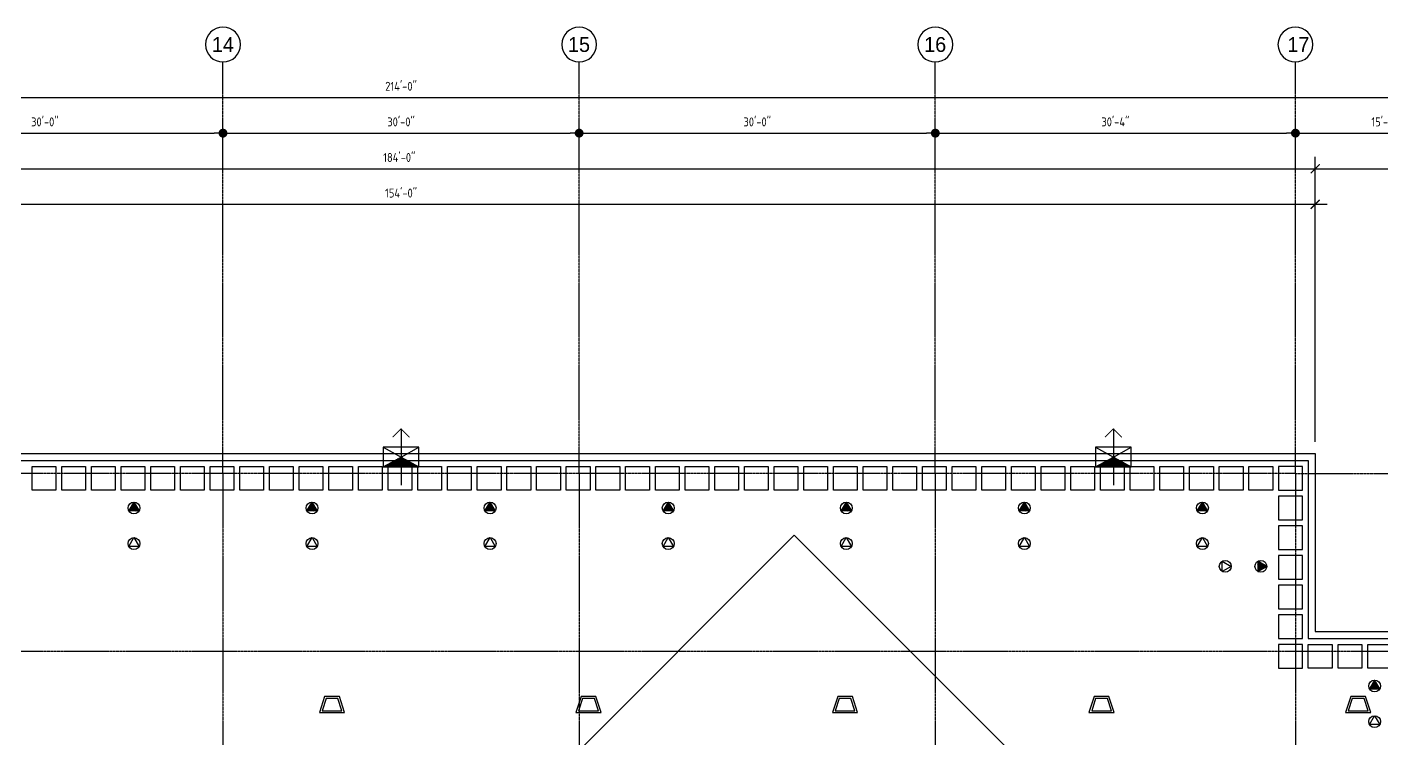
# Model space of a CAD drawing. Header units: inches. Extents: x 2704 to 6134, y 5265 to 7121.
# Drawn here: x 4041 to 5410, y 6402 to 7121 of the extents above; entities that cross this region are included whole.
import ezdxf
from ezdxf.enums import TextEntityAlignment as Align

# ---------------------------------------------------------------- set-up
doc = ezdxf.new("R2010")
doc.units = ezdxf.units.IN
doc.header["$MEASUREMENT"] = 0
doc.header["$PDMODE"] = 34
doc.header["$PDSIZE"] = -5
doc.linetypes.add('CENTER2', pattern=[1.125, 0.75, -0.125, 0.125, -0.125])
doc.layers.get('0').update_dxf_attribs({"linetype": 'CONTINUOUS'})
doc.layers.get('DEFPOINTS').update_dxf_attribs({"linetype": 'CONTINUOUS'})
for name, color, linetype in [('A_0_BLDGRD', 66, 'CENTER2'), ('A_0_COL-GRID', 40, 'CONTINUOUS'), ('A_0_DIMGRD', 9, 'CENTER2'), ('A_0_DIMTXT_8', 4, 'CONTINUOUS'), ('A_0_DIMTXT_MAIN', 4, 'CONTINUOUS'), ('A_0_DIMTXT_MINOR', 4, 'CONTINUOUS'), ('A_9_CW_COPING', 2, 'CONTINUOUS'), ('A_MS_DRAINS', 7, 'CONTINUOUS'), ('A_MS_HATCH', 6, 'CONTINUOUS'), ('A_MS_LIGHT', 3, 'CONTINUOUS'), ('A_MS_PAVERS', 1, 'CONTINUOUS'), ('A_MS_SLOPE_V', 1, 'CONTINUOUS')]:
    doc.layers.add(name, color=color, linetype=linetype)
doc.styles.add('ARCHITXT', font='architxt.shx')
doc.styles.add('AVANT', font='AVGARDN.TTF')
doc.dimstyles.new('DOT', dxfattribs={"dimscale": 96, "dimtxt": 0.09375, "dimasz": 0.09375, "dimexe": 0.125, "dimexo": 0.125, "dimgap": 0.0625, "dimtad": 1, "dimdec": 6, "dimzin": 3, "dimdsep": 46, "dimlunit": 4, "dimtxsty": 'ARCHITXT', "dimblk1": 'DOT', "dimblk2": 'DOT', "dimsah": 1, "dimcen": 0, "dimdle": 0.125, "dimse1": 1, "dimclrd": 256, "dimclre": 256, "dimclrt": 256, "dimadec": 0, "dimazin": 0, "dimtfac": 1, "dimtdec": 6, "dimtmove": 2, "dimatfit": 3, "dimldrblk": 'DOT', "dimfxl": 1, "dimfrac": 2, "dimtolj": 1, "dimtzin": 3, "dimarcsym": 0})
doc.dimstyles.new('TICK', dxfattribs={"dimscale": 96, "dimtxt": 0.09375, "dimasz": 0.09375, "dimexe": 0.125, "dimexo": 0.125, "dimgap": 0.0625, "dimtad": 1, "dimdec": 6, "dimzin": 3, "dimdsep": 46, "dimlunit": 4, "dimtxsty": 'ARCHITXT', "dimblk1": 'ARCHTICK', "dimblk2": 'ARCHTICK', "dimsah": 1, "dimcen": 0, "dimdle": 0.125, "dimclrd": 256, "dimclre": 256, "dimclrt": 256, "dimadec": 0, "dimazin": 0, "dimtfac": 1, "dimtdec": 6, "dimtmove": 2, "dimatfit": 3, "dimldrblk": 'ARCHTICK', "dimfxl": 1, "dimfrac": 2, "dimtolj": 1, "dimtzin": 3, "dimarcsym": 0})

# ---------------------------------------------------------------- blocks, each defined once
blk = doc.blocks.new('_ARCHTICK')
at = {"color": 0, "linetype": 'ByBlock', "const_width": 0.15}
blk.add_lwpolyline([(-0.5, -0.5), (0.5, 0.5)], dxfattribs=at)
blk = doc.blocks.new('*D6')
at = {"layer": 'A_0_DIMTXT_MAIN', "lineweight": -2, "transparency": 16777216}
for p, q in [((3135, 6702), (3135, 7062)), ((5703, 6702), (5703, 7062)), ((3123, 7050), (5715, 7050))]:
    blk.add_line(p, q, dxfattribs=at)
at = {"layer": 'DEFPOINTS', "color": 0, "transparency": 16777216}
for p in [(5703, 7050), (3135, 6690), (5703, 6690)]:
    blk.add_point(p, dxfattribs=at)
at = {"layer": 'A_0_DIMTXT_MAIN', "lineweight": -2, "transparency": 16777216, "xscale": 9, "yscale": 9, "zscale": 9, "rotation": 180}
blk.add_blockref('_ARCHTICK', (3135, 7050), dxfattribs=at)
at = {"layer": 'A_0_DIMTXT_MAIN', "lineweight": -2, "transparency": 16777216, "xscale": 9, "yscale": 9, "zscale": 9}
blk.add_blockref('_ARCHTICK', (5703, 7050), dxfattribs=at)
at = {"layer": 'A_0_DIMTXT_MAIN', "transparency": 16777216, "insert": (4419, 7061.4), "char_height": 9, "attachment_point": 5, "style": 'ARCHITXT'}
blk.add_mtext('\\A1;214\'-0"', dxfattribs=at)
blk = doc.blocks.new('_DOT')
at = {"color": 0, "linetype": 'ByBlock'}
blk.add_line((-0.5, 0), (-1, 0), dxfattribs=at)
at = {"color": 0, "linetype": 'ByBlock', "const_width": 0.5}
blk.add_lwpolyline([(-0.25, 0, 1), (0.25, 0, 1)], format="xyb", close=True, dxfattribs=at)
blk = doc.blocks.new('*D9')
at = {"layer": 'A_0_DIMTXT_MAIN', "lineweight": -2, "transparency": 16777216}
blk.add_line((4968, 7014), (5314, 7014), dxfattribs=at)
at = {"layer": 'DEFPOINTS', "color": 0, "transparency": 16777216}
for p in [(4959, 7014), (5323, 7014), (5323, 7014)]:
    blk.add_point(p, dxfattribs=at)
at = {"layer": 'A_0_DIMTXT_MAIN', "lineweight": -2, "transparency": 16777216, "xscale": 9, "yscale": 9, "zscale": 9, "rotation": 180}
blk.add_blockref('_DOT', (4959, 7014), dxfattribs=at)
at = {"layer": 'A_0_DIMTXT_MAIN', "lineweight": -2, "transparency": 16777216, "xscale": 9, "yscale": 9, "zscale": 9}
blk.add_blockref('_DOT', (5323, 7014), dxfattribs=at)
at = {"layer": 'A_0_DIMTXT_MAIN', "transparency": 16777216, "insert": (5141, 7025.4), "char_height": 9, "attachment_point": 5, "style": 'ARCHITXT'}
blk.add_mtext('\\A1;30\'-4"', dxfattribs=at)
blk = doc.blocks.new('*D10')
at = {"layer": 'A_0_DIMTXT_MAIN', "lineweight": -2, "transparency": 16777216}
blk.add_line((4608, 7014), (4950, 7014), dxfattribs=at)
at = {"layer": 'DEFPOINTS', "color": 0, "transparency": 16777216}
for p in [(4599, 7014), (4959, 7014), (4959, 7014)]:
    blk.add_point(p, dxfattribs=at)
at = {"layer": 'A_0_DIMTXT_MAIN', "lineweight": -2, "transparency": 16777216, "xscale": 9, "yscale": 9, "zscale": 9, "rotation": 180}
blk.add_blockref('_DOT', (4599, 7014), dxfattribs=at)
at = {"layer": 'A_0_DIMTXT_MAIN', "lineweight": -2, "transparency": 16777216, "xscale": 9, "yscale": 9, "zscale": 9}
blk.add_blockref('_DOT', (4959, 7014), dxfattribs=at)
at = {"layer": 'A_0_DIMTXT_MAIN', "transparency": 16777216, "insert": (4779, 7025.4), "char_height": 9, "attachment_point": 5, "style": 'ARCHITXT'}
blk.add_mtext('\\A1;30\'-0"', dxfattribs=at)
blk = doc.blocks.new('*D11')
at = {"layer": 'A_0_DIMTXT_MAIN', "lineweight": -2, "transparency": 16777216}
blk.add_line((4248, 7014), (4590, 7014), dxfattribs=at)
at = {"layer": 'DEFPOINTS', "color": 0, "transparency": 16777216}
for p in [(4239, 7014), (4599, 7014), (4599, 7014)]:
    blk.add_point(p, dxfattribs=at)
at = {"layer": 'A_0_DIMTXT_MAIN', "lineweight": -2, "transparency": 16777216, "xscale": 9, "yscale": 9, "zscale": 9, "rotation": 180}
blk.add_blockref('_DOT', (4239, 7014), dxfattribs=at)
at = {"layer": 'A_0_DIMTXT_MAIN', "lineweight": -2, "transparency": 16777216, "xscale": 9, "yscale": 9, "zscale": 9}
blk.add_blockref('_DOT', (4599, 7014), dxfattribs=at)
at = {"layer": 'A_0_DIMTXT_MAIN', "transparency": 16777216, "insert": (4419, 7025.4), "char_height": 9, "attachment_point": 5, "style": 'ARCHITXT'}
blk.add_mtext('\\A1;30\'-0"', dxfattribs=at)
blk = doc.blocks.new('*D12')
at = {"layer": 'A_0_DIMTXT_MAIN', "lineweight": -2, "transparency": 16777216}
blk.add_line((3888, 7014), (4230, 7014), dxfattribs=at)
at = {"layer": 'DEFPOINTS', "color": 0, "transparency": 16777216}
for p in [(3879, 7014), (4239, 7014), (4239, 7014)]:
    blk.add_point(p, dxfattribs=at)
at = {"layer": 'A_0_DIMTXT_MAIN', "lineweight": -2, "transparency": 16777216, "xscale": 9, "yscale": 9, "zscale": 9, "rotation": 180}
blk.add_blockref('_DOT', (3879, 7014), dxfattribs=at)
at = {"layer": 'A_0_DIMTXT_MAIN', "lineweight": -2, "transparency": 16777216, "xscale": 9, "yscale": 9, "zscale": 9}
blk.add_blockref('_DOT', (4239, 7014), dxfattribs=at)
at = {"layer": 'A_0_DIMTXT_MAIN', "transparency": 16777216, "insert": (4059, 7025.4), "char_height": 9, "attachment_point": 5, "style": 'ARCHITXT'}
blk.add_mtext('\\A1;30\'-0"', dxfattribs=at)
blk = doc.blocks.new('*D16')
at = {"layer": 'A_0_DIMTXT_MAIN', "lineweight": -2, "transparency": 16777216}
blk.add_line((5332, 7014), (5494, 7014), dxfattribs=at)
at = {"layer": 'DEFPOINTS', "color": 0, "transparency": 16777216}
for p in [(5323, 7014), (5503, 7014), (5503, 7014)]:
    blk.add_point(p, dxfattribs=at)
at = {"layer": 'A_0_DIMTXT_MAIN', "lineweight": -2, "transparency": 16777216, "xscale": 9, "yscale": 9, "zscale": 9, "rotation": 180}
blk.add_blockref('_DOT', (5323, 7014), dxfattribs=at)
at = {"layer": 'A_0_DIMTXT_MAIN', "lineweight": -2, "transparency": 16777216, "xscale": 9, "yscale": 9, "zscale": 9}
blk.add_blockref('_DOT', (5503, 7014), dxfattribs=at)
at = {"layer": 'A_0_DIMTXT_MAIN', "transparency": 16777216, "insert": (5413, 7025.4), "char_height": 9, "attachment_point": 5, "style": 'ARCHITXT'}
blk.add_mtext('\\A1;15\'-0"', dxfattribs=at)
blk = doc.blocks.new('*D17')
at = {"layer": 'A_0_DIMTXT_MINOR', "lineweight": -2, "transparency": 16777216}
for p, q in [((5343, 6702), (5343, 6990)), ((3123, 6978), (5355, 6978))]:
    blk.add_line(p, q, dxfattribs=at)
at = {"layer": 'DEFPOINTS', "color": 0, "transparency": 16777216}
for p in [(3135, 6978), (5343, 6978), (5343, 6690)]:
    blk.add_point(p, dxfattribs=at)
at = {"layer": 'A_0_DIMTXT_MINOR', "lineweight": -2, "transparency": 16777216, "xscale": 9, "yscale": 9, "zscale": 9, "rotation": 180}
blk.add_blockref('_ARCHTICK', (3135, 6978), dxfattribs=at)
at = {"layer": 'A_0_DIMTXT_MINOR', "lineweight": -2, "transparency": 16777216, "xscale": 9, "yscale": 9, "zscale": 9}
blk.add_blockref('_ARCHTICK', (5343, 6978), dxfattribs=at)
at = {"layer": 'A_0_DIMTXT_MINOR', "transparency": 16777216, "insert": (4417.2, 6989.4), "char_height": 9, "attachment_point": 5, "style": 'ARCHITXT'}
blk.add_mtext('\\A1;184\'-0"', dxfattribs=at)
blk = doc.blocks.new('*D19')
at = {"layer": 'A_0_DIMTXT_MINOR', "lineweight": -2, "transparency": 16777216}
for p, q in [((5523, 6682), (5523, 6990)), ((5331, 6978), (5535, 6978))]:
    blk.add_line(p, q, dxfattribs=at)
at = {"layer": 'DEFPOINTS', "color": 0, "transparency": 16777216}
for p in [(5523, 6978), (5343, 6726), (5523, 6670)]:
    blk.add_point(p, dxfattribs=at)
at = {"layer": 'A_0_DIMTXT_MINOR', "lineweight": -2, "transparency": 16777216, "xscale": 9, "yscale": 9, "zscale": 9, "rotation": 180}
blk.add_blockref('_ARCHTICK', (5343, 6978), dxfattribs=at)
at = {"layer": 'A_0_DIMTXT_MINOR', "lineweight": -2, "transparency": 16777216, "xscale": 9, "yscale": 9, "zscale": 9}
blk.add_blockref('_ARCHTICK', (5523, 6978), dxfattribs=at)
at = {"layer": 'A_0_DIMTXT_MINOR', "transparency": 16777216, "insert": (5433, 6989.4), "char_height": 9, "attachment_point": 5, "style": 'ARCHITXT'}
blk.add_mtext('\\A1;15\'-0"', dxfattribs=at)
blk = doc.blocks.new('*D28')
at = {"layer": 'A_0_DIMTXT_MAIN', "lineweight": -2, "transparency": 16777216}
for p, q in [((6063, 6702), (6063, 5298)), ((5715, 6690), (6075, 6690)), ((5355, 5310), (6075, 5310))]:
    blk.add_line(p, q, dxfattribs=at)
at = {"layer": 'DEFPOINTS', "color": 0, "transparency": 16777216}
for p in [(5703, 6690), (5343, 5310), (6063, 5310)]:
    blk.add_point(p, dxfattribs=at)
at = {"layer": 'A_0_DIMTXT_MAIN', "lineweight": -2, "transparency": 16777216, "xscale": 9, "yscale": 9, "zscale": 9}
for p, rotation in [((6063, 6690), 90), ((6063, 5310), 270)]:
    blk.add_blockref('_ARCHTICK', p, dxfattribs=dict(at, rotation=rotation))
at = {"layer": 'A_0_DIMTXT_MAIN', "transparency": 16777216, "insert": (6051.6, 6000), "char_height": 9, "attachment_point": 5, "rotation": 90, "style": 'ARCHITXT'}
blk.add_mtext('\\A1;115\'-0"', dxfattribs=at)
blk = doc.blocks.new('*D36')
at = {"layer": 'A_0_DIMTXT_8', "lineweight": -2, "transparency": 16777216}
for p, q in [((3495, 6702), (3495, 6954)), ((5355, 6942), (3483, 6942))]:
    blk.add_line(p, q, dxfattribs=at)
at = {"layer": 'DEFPOINTS', "color": 0, "transparency": 16777216}
for p in [(3495, 6942), (5343, 6942), (3495, 6690)]:
    blk.add_point(p, dxfattribs=at)
at = {"layer": 'A_0_DIMTXT_8', "lineweight": -2, "transparency": 16777216, "xscale": 9, "yscale": 9, "zscale": 9, "rotation": 180}
blk.add_blockref('_ARCHTICK', (3495, 6942), dxfattribs=at)
at = {"layer": 'A_0_DIMTXT_8', "lineweight": -2, "transparency": 16777216, "xscale": 9, "yscale": 9, "zscale": 9}
blk.add_blockref('_ARCHTICK', (5343, 6942), dxfattribs=at)
at = {"layer": 'A_0_DIMTXT_8', "transparency": 16777216, "insert": (4419, 6953.4), "char_height": 9, "attachment_point": 5, "style": 'ARCHITXT'}
blk.add_mtext('\\A1;154\'-0"', dxfattribs=at)
blk = doc.blocks.new('grid-bbl')
at = {"color": 1, "linetype": 'Continuous'}
blk.add_circle((0, 0.25), 0.184, dxfattribs=at)
at = {"style": 'AVANT'}
blk.add_attdef('-', text='', height=0.156, dxfattribs=at).set_placement((0, 0.25), align=Align.MIDDLE_CENTER)
blk = doc.blocks.new('SD-6X24')
at = {"layer": 'A_MS_HATCH'}
h = blk.add_hatch(dxfattribs=at)
h.set_pattern_fill('ANSI37', color=256, scale=4, angle=270, style=0)
h.set_pattern_definition([(315, (-6969.3838, -6302.17434), (0.35355339, 0.35355339), []), (45, (-6969.3838, -6302.17434), (-0.35355339, 0.35355339), [])])
h.paths.add_polyline_path([(-18, -10), (0, 0), (18, -10)])
at = {"layer": 'A_MS_DRAINS'}
for p, q in [((0, 28.5), (0, -28.5)), ((-18, 10), (0, 0)), ((0, 0), (18, 10))]:
    blk.add_line(p, q, dxfattribs=at)
at = {"layer": 'A_MS_DRAINS', "const_width": 1}
blk.add_lwpolyline([(-8.5, 20), (0, 28.5), (8.5, 20)], dxfattribs=at)
at = {"layer": 'A_MS_DRAINS'}
for points in [[(-18, -10), (18, -10), (18, 10), (-18, 10)], [(-18, -10), (0, 0), (18, -10)]]:
    blk.add_lwpolyline(points, close=True, dxfattribs=at)

msp = doc.modelspace()

# ---------------------------------------------------------------- hatches: boundary and pattern name
at = {"layer": 'A_MS_HATCH'}
h = msp.add_hatch(dxfattribs=at)
h.set_pattern_fill('ANSI37', color=9, scale=4, angle=90, style=0)
h.set_pattern_definition([(45, (9227.35104, 48.86584), (0.35355339, -0.35355339), []), (315, (9227.35104, 48.86584), (-0.35355339, -0.35355339), [])])
h.paths.add_polyline_path([(4143.8038476, 6632), (4149, 6641), (4154.1961524, 6632)])
h = msp.add_hatch(dxfattribs=at)
h.set_pattern_fill('ANSI37', color=9, scale=4, angle=90, style=0)
h.set_pattern_definition([(45, (9407.35104, 48.86584), (0.35355339, -0.35355339), []), (315, (9407.35104, 48.86584), (-0.35355339, -0.35355339), [])])
h.paths.add_polyline_path([(4323.8038476, 6632), (4329, 6641), (4334.1961524, 6632)])
h = msp.add_hatch(dxfattribs=at)
h.set_pattern_fill('ANSI37', color=9, scale=4, angle=90, style=0)
h.set_pattern_definition([(45, (9587.35104, 48.86584), (0.35355339, -0.35355339), []), (315, (9587.35104, 48.86584), (-0.35355339, -0.35355339), [])])
h.paths.add_polyline_path([(4503.8038476, 6632), (4509, 6641), (4514.1961524, 6632)])
h = msp.add_hatch(dxfattribs=at)
h.set_pattern_fill('ANSI37', color=9, scale=4, angle=90, style=0)
h.set_pattern_definition([(45, (9767.35104, 48.86584), (0.35355339, -0.35355339), []), (315, (9767.35104, 48.86584), (-0.35355339, -0.35355339), [])])
h.paths.add_polyline_path([(4683.8038476, 6632), (4689, 6641), (4694.1961524, 6632)])
h = msp.add_hatch(dxfattribs=at)
h.set_pattern_fill('ANSI37', color=9, scale=4, angle=90, style=0)
h.set_pattern_definition([(45, (9947.35104, 48.86584), (0.35355339, -0.35355339), []), (315, (9947.35104, 48.86584), (-0.35355339, -0.35355339), [])])
h.paths.add_polyline_path([(4863.8038476, 6632), (4869, 6641), (4874.1961524, 6632)])
h = msp.add_hatch(dxfattribs=at)
h.set_pattern_fill('ANSI37', color=9, scale=4, angle=90, style=0)
h.set_pattern_definition([(45, (10127.35104, 48.86584), (0.35355339, -0.35355339), []), (315, (10127.35104, 48.86584), (-0.35355339, -0.35355339), [])])
h.paths.add_polyline_path([(5043.8038476, 6632), (5049, 6641), (5054.1961524, 6632)])
h = msp.add_hatch(dxfattribs=at)
h.set_pattern_fill('ANSI37', color=9, scale=4, angle=90, style=0)
h.set_pattern_definition([(45, (10307.35104, 48.86584), (0.35355339, -0.35355339), []), (315, (10307.35104, 48.86584), (-0.35355339, -0.35355339), [])])
h.paths.add_polyline_path([(5223.8038476, 6632), (5229, 6641), (5234.1961524, 6632)])
h = msp.add_hatch(dxfattribs=at)
h.set_pattern_fill('ANSI37', color=9, scale=4, angle=180, style=0)
h.set_pattern_definition([(45, (-1298.13416, 11654.35104), (-0.35355339, 0.35355339), []), (135, (-1298.13416, 11654.35104), (-0.35355339, -0.35355339), [])])
h.paths.add_polyline_path([(5285, 6570.8038476), (5294, 6576), (5285, 6581.1961524)])
h = msp.add_hatch(dxfattribs=at)
h.set_pattern_fill('ANSI37', color=9, scale=4, angle=270, style=0)
h.set_pattern_definition([(135, (324.64896, -131.13416), (-0.35355339, -0.35355339), []), (225, (324.64896, -131.13416), (0.35355339, -0.35355339), [])])
h.paths.add_polyline_path([(5408.1961524, 6452), (5403, 6461), (5397.8038476, 6452)])

# ---------------------------------------------------------------- linework, layer by layer
at = {"layer": 'A_0_BLDGRD'}
for p, q in [((5323, 6670), (3155, 6670)), ((4239, 6670), (4239, 5330)), ((4599, 6670), (4599, 5330)), ((4959, 6670), (4959, 5318)), ((5323, 6670), (5323, 5330)), ((5503, 6490), (3155, 6490))]:
    msp.add_line(p, q, dxfattribs=at)
at = {"layer": 'A_0_DIMGRD'}
for p, q in [((4239, 6670), (4239, 7086)), ((4599, 6670), (4599, 7086)), ((4959, 6670), (4959, 7086)), ((5323, 6670), (5323, 7086)), ((5323, 6670), (6099, 6670))]:
    msp.add_line(p, q, dxfattribs=at)
at = {"layer": 'A_9_CW_COPING'}
for points in [[(5523, 5674.5), (5523, 5490), (5343, 5490), (5343, 5310), (3495, 5310), (3495, 5490), (3135, 5490), (3135, 6510), (3495, 6510), (3495, 6690), (5343, 6690), (5343, 6510), (5523, 6510), (5523, 6325.5)], [(5516, 5674.5), (5516, 5497), (5336, 5497), (5336, 5317), (3502, 5317), (3502, 5497), (3142, 5497), (3142, 6503), (3502, 6503), (3502, 6683), (5336, 6683), (5336, 6503), (5516, 6503), (5516, 6325.5)]]:
    msp.add_lwpolyline(points, dxfattribs=at)
at = {"layer": 'A_MS_DRAINS', "color": 3}
for points in [[(4143.8038476, 6632), (4149, 6641), (4154.1961524, 6632)], [(4323.8038476, 6632), (4329, 6641), (4334.1961524, 6632)], [(4503.8038476, 6632), (4509, 6641), (4514.1961524, 6632)], [(4683.8038476, 6632), (4689, 6641), (4694.1961524, 6632)], [(4863.8038476, 6632), (4869, 6641), (4874.1961524, 6632)], [(5043.8038476, 6632), (5049, 6641), (5054.1961524, 6632)], [(5223.8038476, 6632), (5229, 6641), (5234.1961524, 6632)], [(4143.8038476, 6596), (4149, 6605), (4154.1961524, 6596)], [(4323.8038476, 6596), (4329, 6605), (4334.1961524, 6596)], [(4503.8038476, 6596), (4509, 6605), (4514.1961524, 6596)], [(4683.8038476, 6596), (4689, 6605), (4694.1961524, 6596)], [(4863.8038476, 6596), (4869, 6605), (4874.1961524, 6596)], [(5043.8038476, 6596), (5049, 6605), (5054.1961524, 6596)], [(5223.8038476, 6596), (5229, 6605), (5234.1961524, 6596)], [(5249, 6581.1961524), (5258, 6576), (5249, 6570.8038476)], [(5285, 6570.8038476), (5294, 6576), (5285, 6581.1961524)], [(5408.1961524, 6452), (5403, 6461), (5397.8038476, 6452)], [(5397.8038476, 6416), (5403, 6425), (5408.1961524, 6416)]]:
    msp.add_lwpolyline(points, close=True, dxfattribs=at)
for centre in [(4149, 6635), (4329, 6635), (4509, 6635), (4689, 6635), (4869, 6635), (5049, 6635), (5229, 6635), (4149, 6599), (4329, 6599), (4509, 6599), (4689, 6599), (4869, 6599), (5049, 6599), (5229, 6599), (5252, 6576), (5288, 6576), (5403, 6455), (5403, 6419)]:
    msp.add_circle(centre, 6, dxfattribs=at)
at = {"layer": 'A_MS_LIGHT'}
for points in [[(4356.6074254, 6444.4876682), (4341.6925746, 6444.4876682), (4336.4054341, 6428.0570133), (4361.8945659, 6428.0570133)], [(4355.15, 6442.4876682), (4355.15, 6442.4876682), (4343.15, 6442.4876682), (4339.15, 6430.0570133), (4359.15, 6430.0570133), (4355.15, 6442.4876682)], [(4615.9074254, 6444.4876682), (4600.9925746, 6444.4876682), (4595.7054341, 6428.0570133), (4621.1945659, 6428.0570133)], [(4614.45, 6442.4876682), (4614.45, 6442.4876682), (4602.45, 6442.4876682), (4598.45, 6430.0570133), (4618.45, 6430.0570133), (4614.45, 6442.4876682)], [(4875.2074254, 6444.4876682), (4860.2925746, 6444.4876682), (4855.0054341, 6428.0570133), (4880.4945659, 6428.0570133)], [(4873.75, 6442.4876682), (4873.75, 6442.4876682), (4861.75, 6442.4876682), (4857.75, 6430.0570133), (4877.75, 6430.0570133), (4873.75, 6442.4876682)], [(5134.5074254, 6444.4876682), (5119.5925746, 6444.4876682), (5114.3054341, 6428.0570133), (5139.7945659, 6428.0570133)], [(5133.05, 6442.4876682), (5133.05, 6442.4876682), (5121.05, 6442.4876682), (5117.05, 6430.0570133), (5137.05, 6430.0570133), (5133.05, 6442.4876682)], [(5393.8074254, 6444.4876682), (5378.8925746, 6444.4876682), (5373.6054341, 6428.0570133), (5399.0945659, 6428.0570133)], [(5392.35, 6442.4876682), (5392.35, 6442.4876682), (5380.35, 6442.4876682), (5376.35, 6430.0570133), (5396.35, 6430.0570133), (5392.35, 6442.4876682)]]:
    msp.add_lwpolyline(points, close=True, dxfattribs=at)
at = {"layer": 'A_MS_PAVERS'}
for points in [[(4070, 6677), (4070, 6653), (4046, 6653), (4046, 6677)], [(4100, 6677), (4100, 6653), (4076, 6653), (4076, 6677)], [(4130, 6677), (4130, 6653), (4106, 6653), (4106, 6677)], [(4160, 6677), (4160, 6653), (4136, 6653), (4136, 6677)], [(4190, 6677), (4190, 6653), (4166, 6653), (4166, 6677)], [(4220, 6677), (4220, 6653), (4196, 6653), (4196, 6677)], [(4250, 6677), (4250, 6653), (4226, 6653), (4226, 6677)], [(4280, 6677), (4280, 6653), (4256, 6653), (4256, 6677)], [(4310, 6677), (4310, 6653), (4286, 6653), (4286, 6677)], [(4340, 6677), (4340, 6653), (4316, 6653), (4316, 6677)], [(4370, 6677), (4370, 6653), (4346, 6653), (4346, 6677)], [(4400, 6677), (4400, 6653), (4376, 6653), (4376, 6677)], [(4430, 6677), (4430, 6653), (4406, 6653), (4406, 6677)], [(4460, 6677), (4460, 6653), (4436, 6653), (4436, 6677)], [(4490, 6677), (4490, 6653), (4466, 6653), (4466, 6677)], [(4520, 6677), (4520, 6653), (4496, 6653), (4496, 6677)], [(4550, 6677), (4550, 6653), (4526, 6653), (4526, 6677)], [(4580, 6677), (4580, 6653), (4556, 6653), (4556, 6677)], [(4610, 6677), (4610, 6653), (4586, 6653), (4586, 6677)], [(4640, 6677), (4640, 6653), (4616, 6653), (4616, 6677)], [(4670, 6677), (4670, 6653), (4646, 6653), (4646, 6677)], [(4700, 6677), (4700, 6653), (4676, 6653), (4676, 6677)], [(4730, 6677), (4730, 6653), (4706, 6653), (4706, 6677)], [(4760, 6677), (4760, 6653), (4736, 6653), (4736, 6677)], [(4790, 6677), (4790, 6653), (4766, 6653), (4766, 6677)], [(4820, 6677), (4820, 6653), (4796, 6653), (4796, 6677)], [(4850, 6677), (4850, 6653), (4826, 6653), (4826, 6677)], [(4880, 6677), (4880, 6653), (4856, 6653), (4856, 6677)], [(4910, 6677), (4910, 6653), (4886, 6653), (4886, 6677)], [(4940, 6677), (4940, 6653), (4916, 6653), (4916, 6677)], [(4970, 6677), (4970, 6653), (4946, 6653), (4946, 6677)], [(5000, 6677), (5000, 6653), (4976, 6653), (4976, 6677)], [(5030, 6677), (5030, 6653), (5006, 6653), (5006, 6677)], [(5060, 6677), (5060, 6653), (5036, 6653), (5036, 6677)], [(5090, 6677), (5090, 6653), (5066, 6653), (5066, 6677)], [(5120, 6677), (5120, 6653), (5096, 6653), (5096, 6677)], [(5150, 6677), (5150, 6653), (5126, 6653), (5126, 6677)], [(5180, 6677), (5180, 6653), (5156, 6653), (5156, 6677)], [(5210, 6677), (5210, 6653), (5186, 6653), (5186, 6677)], [(5240, 6677), (5240, 6653), (5216, 6653), (5216, 6677)], [(5270, 6677), (5270, 6653), (5246, 6653), (5246, 6677)], [(5300, 6677), (5300, 6653), (5276, 6653), (5276, 6677)], [(5330, 6677), (5306, 6677), (5306, 6653), (5330, 6653)], [(5330, 6647), (5306, 6647), (5306, 6623), (5330, 6623)], [(5330, 6617), (5306, 6617), (5306, 6593), (5330, 6593)], [(5330, 6587), (5306, 6587), (5306, 6563), (5330, 6563)], [(5330, 6557), (5306, 6557), (5306, 6533), (5330, 6533)], [(5330, 6527), (5306, 6527), (5306, 6503), (5330, 6503)], [(5330, 6497), (5306, 6497), (5306, 6473), (5330, 6473)], [(5360, 6497), (5360, 6473), (5336, 6473), (5336, 6497)], [(5390, 6497), (5390, 6473), (5366, 6473), (5366, 6497)], [(5420, 6497), (5420, 6473), (5396, 6473), (5396, 6497)]]:
    msp.add_lwpolyline(points, close=True, dxfattribs=at)
at = {"layer": 'A_MS_SLOPE_V'}
for q in [(4437, 6228), (5195.75, 6228)]:
    msp.add_line((4816.375, 6607.375), q, dxfattribs=at)

# ---------------------------------------------------------------- block references
for p in [(4419, 6686.5), (5139, 6686.5)]:
    msp.add_blockref('SD-6X24', p)
at = {"layer": 'A_0_COL-GRID'}
ref = msp.add_blockref('grid-bbl', (4239, 7079.625), dxfattribs=dict(at, xscale=-96, yscale=96, zscale=96))
ref.add_attrib('-', '14', dxfattribs={"layer": '0', "height": 15, "style": 'AVANT'}).set_placement((4238.9381868, 7103.625), align=Align.MIDDLE_CENTER)
ref = msp.add_blockref('grid-bbl', (4599, 7079.625), dxfattribs=dict(at, xscale=-96, yscale=96, zscale=96))
ref.add_attrib('-', '15', dxfattribs={"layer": '0', "height": 15, "style": 'AVANT'}).set_placement((4598.8145604, 7103.625), align=Align.MIDDLE_CENTER)
ref = msp.add_blockref('grid-bbl', (4959, 7079.625), dxfattribs=dict(at, xscale=-96, yscale=96, zscale=96))
ref.add_attrib('-', '16', dxfattribs={"layer": '0', "height": 15, "style": 'AVANT'}).set_placement((4958.8145604, 7103.625), align=Align.MIDDLE_CENTER)
ref = msp.add_blockref('grid-bbl', (5323, 7079.625), dxfattribs=dict(at, xscale=-96, yscale=96, zscale=96))
ref.add_attrib('-', '17', dxfattribs={"layer": '0', "height": 15, "style": 'AVANT'}).set_placement((5325.9773352, 7103.625), align=Align.MIDDLE_CENTER)

# ---------------------------------------------------------------- dimensions: what is measured, and where the dimension line sits
at = {"layer": 'A_0_DIMTXT_8'}
dim = msp.add_linear_dim(base=(3495, 6942), p1=(5343, 6942), p2=(3495, 6690), angle=180, dimstyle='TICK', dxfattribs=at)
dim.commit()
dim.dimension.update_dxf_attribs({"geometry": '*D36', "text_midpoint": (4419, 6953.3571428571)})
at = {"layer": 'A_0_DIMTXT_MAIN'}
for base, p1, p2, angle, picture, middle in [((5703, 7050), (3135, 6690), (5703, 6690), 180, '*D6', (4419, 7061.3571428571)), ((6063, 5310), (5703, 6690), (5343, 5310), 270, '*D28', (6051.6428571429, 6000))]:
    dim = msp.add_linear_dim(base=base, p1=p1, p2=p2, angle=angle, dimstyle='TICK', dxfattribs=at)
    dim.commit()
    dim.dimension.update_dxf_attribs({"geometry": picture, "text_midpoint": middle})
for base, p1, p2, picture, middle in [((4239, 7014), (3879, 7014), (4239, 7014), '*D12', (4059, 7025.3571429)), ((4599, 7014), (4239, 7014), (4599, 7014), '*D11', (4419, 7025.3571429)), ((4959, 7014), (4599, 7014), (4959, 7014), '*D10', (4779, 7025.3571429)), ((5323, 7014), (4959, 7014), (5323, 7014), '*D9', (5141, 7025.3571429)), ((5503, 7014), (5323, 7014), (5503, 7014), '*D16', (5413, 7025.3571429))]:
    dim = msp.add_linear_dim(base=base, p1=p1, p2=p2, angle=180, dimstyle='DOT', override={"dimse1": 1}, dxfattribs=at)
    dim.commit()
    dim.dimension.update_dxf_attribs({"geometry": picture, "text_midpoint": middle})
at = {"layer": 'A_0_DIMTXT_MINOR'}
dim = msp.add_linear_dim(base=(5343, 6978), p1=(3135, 6978), p2=(5343, 6690), angle=180, dimstyle='TICK', override={"dimse1": 1}, dxfattribs=at)
dim.commit()
dim.dimension.update_dxf_attribs({"geometry": '*D17', "text_midpoint": (4417.2499229053, 6989.3571428571), "dimtype": 160})
dim = msp.add_linear_dim(base=(5523, 6978), p1=(5343, 6726), p2=(5523, 6670), angle=180, dimstyle='TICK', override={"dimse1": 1}, dxfattribs=at)
dim.commit()
dim.dimension.update_dxf_attribs({"geometry": '*D19', "text_midpoint": (5433, 6989.3571429)})

doc.saveas('drawing.dxf')
